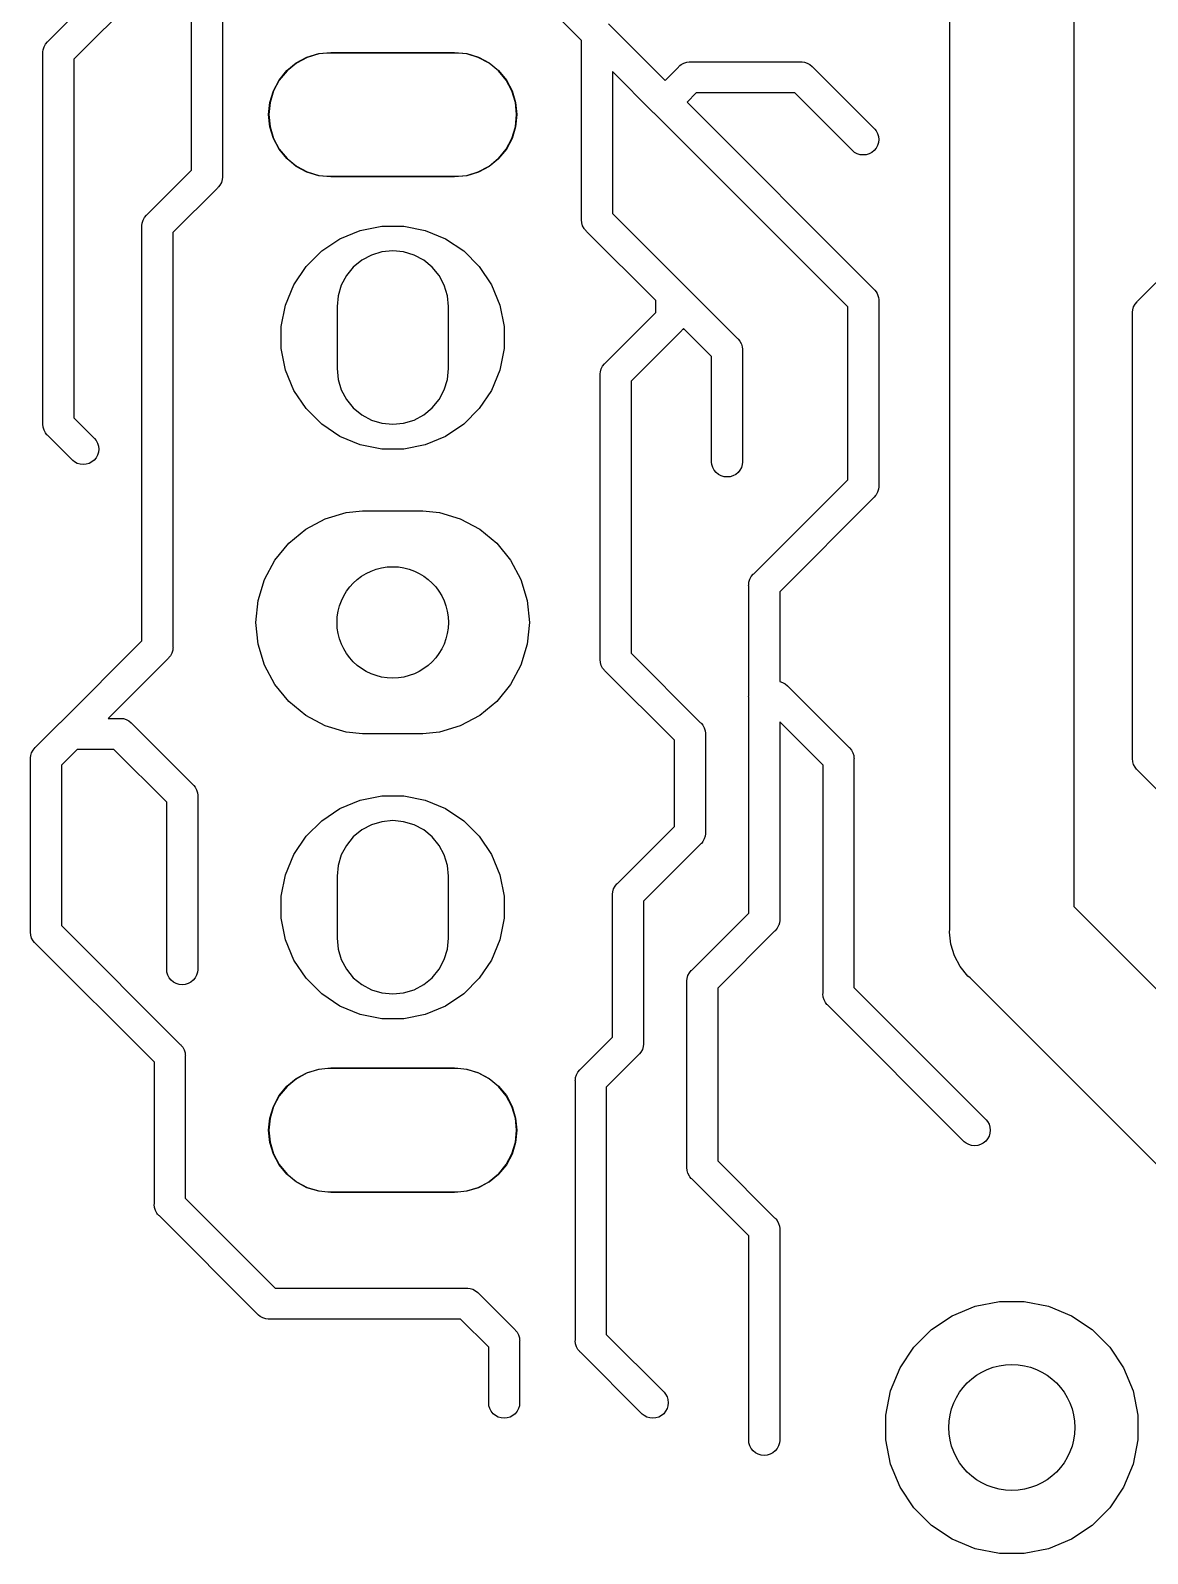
# Model space of a CAD drawing. Extents: x 5.02 to 6.67, y -5.6 to -2.91.
# Drawn here: x 5.0226 to 5.3778, y -4.8826 to -4.3984 of the extents above; entities that cross this region are included whole.
import ezdxf

# ---------------------------------------------------------------- set-up
doc = ezdxf.new("R2010")
doc.units = 0
doc.header["$MEASUREMENT"] = 0
doc.layers.add('BLACK', color=7, linetype='CONTINUOUS')

msp = doc.modelspace()

# ---------------------------------------------------------------- linework, layer by layer
at = {"layer": 'BLACK', "linetype": 'CONTINUOUS'}
for p, q in [((5.31496, -4.68407), (5.31496, -4.33168)), ((5.35433, -4.35039), (5.35433, -4.67689)), ((5.02819, -4.40186), (5.06594, -4.3641)), ((5.07087, -4.3731), (5.03642, -4.40755)), ((5.07382, -4.44284), (5.07382, -4.37605)), ((5.08366, -4.37426), (5.08366, -4.44464)), ((5.19783, -4.40164), (5.16992, -4.37373)), ((5.20641, -4.3963), (5.22441, -4.4143)), ((5.02655, -4.40551), (5.02657, -4.40527)), ((5.02657, -4.40575), (5.02655, -4.40551)), ((5.02657, -4.40527), (5.02665, -4.40455)), ((5.02657, -4.40527), (5.02657, -4.40527)), ((5.02657, -4.52338), (5.02657, -4.40575)), ((5.02665, -4.40455), (5.02693, -4.40362)), ((5.02693, -4.40362), (5.02738, -4.40276)), ((5.02738, -4.40276), (5.028, -4.40202)), ((5.028, -4.40202), (5.02819, -4.40186)), ((5.11054, -4.40692), (5.11425, -4.4058)), ((5.11427, -4.40589), (5.11058, -4.40701)), ((5.11425, -4.4058), (5.11714, -4.40551)), ((5.11811, -4.40551), (5.11427, -4.40589)), ((5.11714, -4.40551), (5.15845, -4.40551)), ((5.15748, -4.40551), (5.11811, -4.40551)), ((5.16132, -4.40589), (5.15748, -4.40551)), ((5.15845, -4.40551), (5.16134, -4.4058)), ((5.16501, -4.40701), (5.16132, -4.40589)), ((5.16134, -4.4058), (5.16505, -4.40692)), ((5.19783, -4.45842), (5.19783, -4.40164)), ((5.03642, -4.40755), (5.03642, -4.52158)), ((5.10412, -4.41121), (5.10712, -4.40875)), ((5.10717, -4.40883), (5.10419, -4.41128)), ((5.10712, -4.40875), (5.11054, -4.40692)), ((5.11058, -4.40701), (5.10717, -4.40883)), ((5.16842, -4.40883), (5.16501, -4.40701)), ((5.16505, -4.40692), (5.16847, -4.40875)), ((5.1714, -4.41128), (5.16842, -4.40883)), ((5.16847, -4.40875), (5.17147, -4.41121)), ((5.22441, -4.4143), (5.22863, -4.41008)), ((5.22863, -4.41008), (5.22879, -4.40989)), ((5.22879, -4.40989), (5.22911, -4.40962)), ((5.22911, -4.40962), (5.22954, -4.40927)), ((5.22954, -4.40927), (5.23039, -4.40882)), ((5.23039, -4.40882), (5.23132, -4.40854)), ((5.23132, -4.40854), (5.23204, -4.40846)), ((5.23204, -4.40846), (5.23228, -4.40844)), ((5.23204, -4.40846), (5.23204, -4.40846)), ((5.23228, -4.40844), (5.23252, -4.40846)), ((5.23252, -4.40846), (5.26748, -4.40846)), ((5.26748, -4.40846), (5.26772, -4.40844)), ((5.26772, -4.40844), (5.26796, -4.40846)), ((5.26796, -4.40846), (5.26796, -4.40846)), ((5.26796, -4.40846), (5.26868, -4.40854)), ((5.26868, -4.40854), (5.26961, -4.40882)), ((5.26961, -4.40882), (5.27046, -4.40927)), ((5.27046, -4.40927), (5.27121, -4.40989)), ((5.27121, -4.40989), (5.27137, -4.41008)), ((5.27137, -4.41008), (5.29105, -4.42976)), ((5.09984, -4.41763), (5.10166, -4.41421)), ((5.10174, -4.41426), (5.09992, -4.41766)), ((5.10166, -4.41421), (5.10412, -4.41121)), ((5.10419, -4.41128), (5.10174, -4.41426)), ((5.17385, -4.41426), (5.1714, -4.41128)), ((5.17147, -4.41121), (5.17393, -4.41421)), ((5.17567, -4.41766), (5.17385, -4.41426)), ((5.17393, -4.41421), (5.17575, -4.41763)), ((5.22076, -4.42457), (5.20768, -4.41149)), ((5.20768, -4.41149), (5.20768, -4.45662)), ((5.09871, -4.42134), (5.09984, -4.41763)), ((5.09992, -4.41766), (5.0988, -4.42136)), ((5.17679, -4.42136), (5.17567, -4.41766)), ((5.17575, -4.41763), (5.17688, -4.42134)), ((5.23432, -4.41831), (5.23137, -4.42126)), ((5.26568, -4.41831), (5.23432, -4.41831)), ((5.28409, -4.43672), (5.26568, -4.41831)), ((5.09833, -4.4252), (5.09871, -4.42134)), ((5.09871, -4.42906), (5.09833, -4.4252)), ((5.0988, -4.42136), (5.09843, -4.4252)), ((5.09843, -4.4252), (5.0988, -4.42904)), ((5.17717, -4.4252), (5.17679, -4.42136)), ((5.17679, -4.42904), (5.17717, -4.4252)), ((5.17688, -4.42134), (5.17726, -4.4252)), ((5.17726, -4.4252), (5.17688, -4.42906)), ((5.22091, -4.42476), (5.22076, -4.42457)), ((5.2211, -4.42491), (5.22091, -4.42476)), ((5.28248, -4.48629), (5.2211, -4.42491)), ((5.23137, -4.42126), (5.29071, -4.4806)), ((5.09984, -4.43277), (5.09871, -4.42906)), ((5.0988, -4.42904), (5.09992, -4.43273)), ((5.17567, -4.43273), (5.17679, -4.42904)), ((5.17688, -4.42906), (5.17575, -4.43277)), ((5.29105, -4.42976), (5.29151, -4.43032)), ((5.10166, -4.43619), (5.09984, -4.43277)), ((5.09992, -4.43273), (5.10174, -4.43613)), ((5.17385, -4.43613), (5.17567, -4.43273)), ((5.17575, -4.43277), (5.17393, -4.43619)), ((5.29151, -4.43032), (5.29197, -4.43118)), ((5.29197, -4.43118), (5.29225, -4.43211)), ((5.29225, -4.43404), (5.29197, -4.43496)), ((5.29225, -4.43211), (5.29235, -4.43307)), ((5.29235, -4.43307), (5.29225, -4.43404)), ((5.10412, -4.43918), (5.10166, -4.43619)), ((5.10174, -4.43613), (5.10419, -4.43912)), ((5.10712, -4.44164), (5.10412, -4.43918)), ((5.10419, -4.43912), (5.10717, -4.44156)), ((5.16842, -4.44156), (5.1714, -4.43912)), ((5.17147, -4.43918), (5.16847, -4.44164)), ((5.1714, -4.43912), (5.17385, -4.43613)), ((5.17393, -4.43619), (5.17147, -4.43918)), ((5.28465, -4.43718), (5.28409, -4.43672)), ((5.28551, -4.43764), (5.28465, -4.43718)), ((5.28644, -4.43792), (5.28551, -4.43764)), ((5.2874, -4.43802), (5.28644, -4.43792)), ((5.28837, -4.43792), (5.2874, -4.43802)), ((5.28929, -4.43764), (5.28837, -4.43792)), ((5.29015, -4.43718), (5.28929, -4.43764)), ((5.2909, -4.43657), (5.29015, -4.43718)), ((5.29151, -4.43582), (5.2909, -4.43657)), ((5.29197, -4.43496), (5.29151, -4.43582)), ((5.05968, -4.45698), (5.07382, -4.44284)), ((5.11054, -4.44347), (5.10712, -4.44164)), ((5.10717, -4.44156), (5.11058, -4.44338)), ((5.11425, -4.4446), (5.11054, -4.44347)), ((5.11058, -4.44338), (5.11427, -4.4445)), ((5.11714, -4.44488), (5.11425, -4.4446)), ((5.11427, -4.4445), (5.11811, -4.44488)), ((5.15748, -4.44488), (5.16132, -4.4445)), ((5.16134, -4.4446), (5.15845, -4.44488)), ((5.16132, -4.4445), (5.16501, -4.44338)), ((5.16505, -4.44347), (5.16134, -4.4446)), ((5.16501, -4.44338), (5.16842, -4.44156)), ((5.16847, -4.44164), (5.16505, -4.44347)), ((5.08205, -4.44853), (5.06791, -4.46267)), ((5.08224, -4.44838), (5.08205, -4.44853)), ((5.08239, -4.44819), (5.08224, -4.44838)), ((5.08285, -4.44763), (5.08239, -4.44819)), ((5.08239, -4.44819), (5.08239, -4.44819)), ((5.08331, -4.44677), (5.08285, -4.44763)), ((5.08285, -4.44763), (5.08285, -4.44763)), ((5.08359, -4.44585), (5.08331, -4.44677)), ((5.08366, -4.44512), (5.08359, -4.44585)), ((5.08366, -4.44464), (5.08369, -4.44488)), ((5.08369, -4.44488), (5.08366, -4.44512)), ((5.08366, -4.44512), (5.08366, -4.44512)), ((5.15845, -4.44488), (5.11714, -4.44488)), ((5.11811, -4.44488), (5.15748, -4.44488)), ((5.05814, -4.45967), (5.05842, -4.45874)), ((5.05842, -4.45874), (5.05888, -4.45788)), ((5.05888, -4.45788), (5.0595, -4.45713)), ((5.0595, -4.45713), (5.05968, -4.45698)), ((5.19781, -4.45866), (5.19783, -4.45842)), ((5.19791, -4.45963), (5.19781, -4.45866)), ((5.20768, -4.45662), (5.22969, -4.47863)), ((5.05805, -4.46063), (5.05807, -4.46039)), ((5.05807, -4.46087), (5.05805, -4.46063)), ((5.05807, -4.46039), (5.05814, -4.45967)), ((5.05807, -4.46039), (5.05807, -4.46039)), ((5.05807, -4.59245), (5.05807, -4.46087)), ((5.06791, -4.46267), (5.06791, -4.59425)), ((5.12101, -4.46466), (5.12746, -4.46199)), ((5.12746, -4.46199), (5.13431, -4.46063)), ((5.13431, -4.46063), (5.14129, -4.46063)), ((5.14129, -4.46063), (5.14813, -4.46199)), ((5.14813, -4.46199), (5.15458, -4.46466)), ((5.19819, -4.46055), (5.19791, -4.45963)), ((5.19864, -4.46141), (5.19819, -4.46055)), ((5.1988, -4.46159), (5.19864, -4.46141)), ((5.19926, -4.46216), (5.1988, -4.46159)), ((5.19945, -4.46231), (5.19926, -4.46216)), ((5.22146, -4.48432), (5.19945, -4.46231)), ((5.11027, -4.47348), (5.11521, -4.46854)), ((5.11521, -4.46854), (5.12101, -4.46466)), ((5.13434, -4.46884), (5.13102, -4.46985)), ((5.1378, -4.4685), (5.13434, -4.46884)), ((5.14125, -4.46884), (5.1378, -4.4685)), ((5.14458, -4.46985), (5.14125, -4.46884)), ((5.15458, -4.46466), (5.16038, -4.46854)), ((5.16038, -4.46854), (5.16532, -4.47348)), ((5.10639, -4.47928), (5.11027, -4.47348)), ((5.12795, -4.47149), (5.12527, -4.47369)), ((5.13102, -4.46985), (5.12795, -4.47149)), ((5.14764, -4.47149), (5.14458, -4.46985)), ((5.15032, -4.47369), (5.14764, -4.47149)), ((5.16532, -4.47348), (5.1692, -4.47928)), ((5.37464, -4.48454), (5.38645, -4.47273)), ((5.12306, -4.47638), (5.12143, -4.47944)), ((5.12527, -4.47369), (5.12306, -4.47638)), ((5.15253, -4.47638), (5.15032, -4.47369)), ((5.15416, -4.47944), (5.15253, -4.47638)), ((5.10372, -4.48573), (5.10639, -4.47928)), ((5.12042, -4.48276), (5.12008, -4.48622)), ((5.12143, -4.47944), (5.12042, -4.48276)), ((5.15517, -4.48276), (5.15416, -4.47944)), ((5.15551, -4.48622), (5.15517, -4.48276)), ((5.1692, -4.47928), (5.17187, -4.48573)), ((5.22969, -4.47863), (5.22987, -4.47879)), ((5.22987, -4.47879), (5.23003, -4.47897)), ((5.23003, -4.47897), (5.23003, -4.47897)), ((5.23003, -4.47897), (5.23003, -4.47897)), ((5.23003, -4.47897), (5.2474, -4.49635)), ((5.29071, -4.4806), (5.2909, -4.48076)), ((5.2909, -4.48076), (5.29105, -4.48094)), ((5.29105, -4.48094), (5.29105, -4.48094)), ((5.29105, -4.48094), (5.29151, -4.4815)), ((5.29151, -4.4815), (5.2918, -4.48204)), ((5.2918, -4.48204), (5.29197, -4.48236)), ((5.29197, -4.48236), (5.29225, -4.48329)), ((5.29225, -4.48329), (5.29232, -4.48401)), ((5.10236, -4.49257), (5.10372, -4.48573)), ((5.12008, -4.48622), (5.12008, -4.50591)), ((5.15551, -4.50591), (5.15551, -4.48622)), ((5.17187, -4.48573), (5.17323, -4.49257)), ((5.20535, -4.50422), (5.22146, -4.48812)), ((5.22146, -4.48812), (5.22146, -4.48432)), ((5.28248, -4.54127), (5.28248, -4.48629)), ((5.29232, -4.48401), (5.29232, -4.48401)), ((5.29232, -4.48401), (5.29235, -4.48425)), ((5.29235, -4.48425), (5.29232, -4.48449)), ((5.29232, -4.48449), (5.29232, -4.54307)), ((5.37301, -4.48819), (5.37303, -4.48795)), ((5.37303, -4.48843), (5.37301, -4.48819)), ((5.37303, -4.48795), (5.3731, -4.48722)), ((5.37303, -4.48795), (5.37303, -4.48795)), ((5.3731, -4.48722), (5.37338, -4.4863)), ((5.37338, -4.4863), (5.37384, -4.48544)), ((5.37384, -4.48544), (5.37446, -4.48469)), ((5.37446, -4.48469), (5.37464, -4.48454)), ((5.10236, -4.49955), (5.10236, -4.49257)), ((5.17323, -4.49257), (5.17323, -4.49955)), ((5.37303, -4.62968), (5.37303, -4.48843)), ((5.22969, -4.49381), (5.21358, -4.50991)), ((5.22987, -4.49365), (5.22969, -4.49381)), ((5.23003, -4.49347), (5.22987, -4.49365)), ((5.23029, -4.49315), (5.23003, -4.49347)), ((5.23003, -4.49347), (5.23003, -4.49347)), ((5.23917, -4.50204), (5.23029, -4.49315)), ((5.2474, -4.49635), (5.24759, -4.4965)), ((5.24759, -4.4965), (5.24774, -4.49669)), ((5.24774, -4.49669), (5.24775, -4.49669)), ((5.24775, -4.49669), (5.24821, -4.49725)), ((5.24821, -4.49725), (5.24858, -4.49796)), ((5.10372, -4.5064), (5.10236, -4.49955)), ((5.17323, -4.49955), (5.17187, -4.5064)), ((5.23917, -4.53567), (5.23917, -4.50204)), ((5.24858, -4.49796), (5.24866, -4.49811)), ((5.24866, -4.49811), (5.24894, -4.49904)), ((5.24894, -4.49904), (5.24902, -4.49976)), ((5.24902, -4.49976), (5.24902, -4.49976)), ((5.24902, -4.49976), (5.24904, -4.5)), ((5.24904, -4.5), (5.24902, -4.50024)), ((5.24902, -4.50024), (5.24902, -4.53567)), ((5.10639, -4.51285), (5.10372, -4.5064)), ((5.12008, -4.50591), (5.12042, -4.50936)), ((5.15517, -4.50936), (5.15551, -4.50591)), ((5.17187, -4.5064), (5.1692, -4.51285)), ((5.20374, -4.50763), (5.20381, -4.50691)), ((5.20381, -4.50691), (5.20409, -4.50598)), ((5.20409, -4.50598), (5.20455, -4.50513)), ((5.20455, -4.50513), (5.20516, -4.50438)), ((5.20516, -4.50438), (5.20535, -4.50422)), ((5.12042, -4.50936), (5.12143, -4.51269)), ((5.15416, -4.51269), (5.15517, -4.50936)), ((5.20372, -4.50787), (5.20374, -4.50763)), ((5.20374, -4.50812), (5.20372, -4.50787)), ((5.20374, -4.50763), (5.20374, -4.50763)), ((5.20374, -4.59818), (5.20374, -4.50812)), ((5.21358, -4.50991), (5.21358, -4.59639)), ((5.11027, -4.51865), (5.10639, -4.51285)), ((5.12143, -4.51269), (5.12306, -4.51575)), ((5.12306, -4.51575), (5.12527, -4.51843)), ((5.15032, -4.51843), (5.15253, -4.51575)), ((5.15253, -4.51575), (5.15416, -4.51269)), ((5.1692, -4.51285), (5.16532, -4.51865)), ((5.03642, -4.52158), (5.04302, -4.52819)), ((5.11521, -4.52359), (5.11027, -4.51865)), ((5.12527, -4.51843), (5.12795, -4.52064)), ((5.12795, -4.52064), (5.13102, -4.52227)), ((5.14458, -4.52227), (5.14764, -4.52064)), ((5.14764, -4.52064), (5.15032, -4.51843)), ((5.16532, -4.51865), (5.16038, -4.52359)), ((5.02655, -4.52362), (5.02657, -4.52338)), ((5.02665, -4.52459), (5.02655, -4.52362)), ((5.02693, -4.52551), (5.02665, -4.52459)), ((5.02738, -4.52637), (5.02693, -4.52551)), ((5.02784, -4.52693), (5.02738, -4.52637)), ((5.028, -4.52712), (5.02784, -4.52693)), ((5.12101, -4.52746), (5.11521, -4.52359)), ((5.13102, -4.52227), (5.13434, -4.52328)), ((5.13434, -4.52328), (5.1378, -4.52362)), ((5.1378, -4.52362), (5.14125, -4.52328)), ((5.14125, -4.52328), (5.14458, -4.52227)), ((5.16038, -4.52359), (5.15458, -4.52746)), ((5.02819, -4.52727), (5.028, -4.52712)), ((5.03606, -4.53515), (5.02819, -4.52727)), ((5.04302, -4.52819), (5.04348, -4.52875)), ((5.04348, -4.52875), (5.04394, -4.5296)), ((5.04394, -4.5296), (5.04422, -4.53053)), ((5.04422, -4.53053), (5.04432, -4.5315)), ((5.04432, -4.5315), (5.04422, -4.53246)), ((5.12746, -4.53013), (5.12101, -4.52746)), ((5.13431, -4.5315), (5.12746, -4.53013)), ((5.14129, -4.5315), (5.13431, -4.5315)), ((5.14813, -4.53013), (5.14129, -4.5315)), ((5.15458, -4.52746), (5.14813, -4.53013)), ((5.03662, -4.53561), (5.03606, -4.53515)), ((5.03748, -4.53606), (5.03662, -4.53561)), ((5.03841, -4.53635), (5.03748, -4.53606)), ((5.03937, -4.53644), (5.03841, -4.53635)), ((5.04033, -4.53635), (5.03937, -4.53644)), ((5.04126, -4.53606), (5.04033, -4.53635)), ((5.04212, -4.53561), (5.04126, -4.53606)), ((5.04287, -4.53499), (5.04212, -4.53561)), ((5.04348, -4.53424), (5.04287, -4.53499)), ((5.04394, -4.53339), (5.04348, -4.53424)), ((5.04422, -4.53246), (5.04394, -4.53339)), ((5.23924, -4.5364), (5.23917, -4.53567)), ((5.23953, -4.53733), (5.23924, -4.5364)), ((5.24894, -4.5364), (5.24866, -4.53733)), ((5.24902, -4.53567), (5.24894, -4.5364)), ((5.23998, -4.53818), (5.23953, -4.53733)), ((5.2406, -4.53893), (5.23998, -4.53818)), ((5.24135, -4.53954), (5.2406, -4.53893)), ((5.2422, -4.54), (5.24135, -4.53954)), ((5.24313, -4.54028), (5.2422, -4.54)), ((5.24409, -4.54038), (5.24313, -4.54028)), ((5.24506, -4.54028), (5.24409, -4.54038)), ((5.24599, -4.54), (5.24506, -4.54028)), ((5.24684, -4.53954), (5.24599, -4.54)), ((5.24759, -4.53893), (5.24684, -4.53954)), ((5.24821, -4.53818), (5.24759, -4.53893)), ((5.24866, -4.53733), (5.24821, -4.53818)), ((5.2526, -4.57115), (5.28248, -4.54127)), ((5.29133, -4.54628), (5.2909, -4.5468)), ((5.29151, -4.54605), (5.29133, -4.54628)), ((5.29197, -4.5452), (5.29151, -4.54605)), ((5.29225, -4.54427), (5.29197, -4.5452)), ((5.29197, -4.5452), (5.29197, -4.5452)), ((5.29232, -4.54355), (5.29225, -4.54427)), ((5.29232, -4.54307), (5.29235, -4.54331)), ((5.29235, -4.54331), (5.29232, -4.54355)), ((5.29232, -4.54355), (5.29232, -4.54355)), ((5.29071, -4.54696), (5.26083, -4.57684)), ((5.2909, -4.5468), (5.29071, -4.54696)), ((5.11014, -4.55701), (5.1163, -4.55372)), ((5.1163, -4.55372), (5.12298, -4.55169)), ((5.12298, -4.55169), (5.12818, -4.55118)), ((5.12818, -4.55118), (5.14741, -4.55118)), ((5.14741, -4.55118), (5.15262, -4.55169)), ((5.15262, -4.55169), (5.15929, -4.55372)), ((5.15929, -4.55372), (5.16545, -4.55701)), ((5.10475, -4.56144), (5.11014, -4.55701)), ((5.16545, -4.55701), (5.17085, -4.56144)), ((5.10032, -4.56683), (5.10475, -4.56144)), ((5.17085, -4.56144), (5.17527, -4.56683)), ((5.09703, -4.57299), (5.10032, -4.56683)), ((5.17527, -4.56683), (5.17856, -4.57299)), ((5.095, -4.57967), (5.09703, -4.57299)), ((5.17856, -4.57299), (5.18059, -4.57967)), ((5.25096, -4.5748), (5.25098, -4.57456)), ((5.25098, -4.57504), (5.25096, -4.5748)), ((5.25098, -4.57456), (5.25106, -4.57384)), ((5.25098, -4.57456), (5.25098, -4.57456)), ((5.25098, -4.60999), (5.25098, -4.57504)), ((5.25106, -4.57384), (5.25134, -4.57291)), ((5.25134, -4.57291), (5.25179, -4.57206)), ((5.25179, -4.57206), (5.25241, -4.57131)), ((5.25241, -4.57131), (5.2526, -4.57115)), ((5.09432, -4.58661), (5.095, -4.57967)), ((5.18059, -4.57967), (5.18127, -4.58661)), ((5.26083, -4.57684), (5.26083, -4.60539)), ((5.095, -4.59356), (5.09432, -4.58661)), ((5.18127, -4.58661), (5.18059, -4.59356)), ((5.03212, -4.6184), (5.05807, -4.59245)), ((5.06791, -4.59425), (5.06794, -4.59449)), ((5.06794, -4.59449), (5.06791, -4.59473)), ((5.09703, -4.60024), (5.095, -4.59356)), ((5.18059, -4.59356), (5.17856, -4.60024)), ((5.0663, -4.59814), (5.04731, -4.61713)), ((5.06649, -4.59798), (5.0663, -4.59814)), ((5.06664, -4.5978), (5.06649, -4.59798)), ((5.0671, -4.59724), (5.06664, -4.5978)), ((5.06664, -4.5978), (5.06664, -4.5978)), ((5.06756, -4.59638), (5.0671, -4.59724)), ((5.0671, -4.59724), (5.0671, -4.59724)), ((5.06784, -4.59545), (5.06756, -4.59638)), ((5.06791, -4.59473), (5.06784, -4.59545)), ((5.06791, -4.59473), (5.06791, -4.59473)), ((5.20372, -4.59843), (5.20374, -4.59818)), ((5.20381, -4.59939), (5.20372, -4.59843)), ((5.20409, -4.60032), (5.20381, -4.59939)), ((5.21358, -4.59639), (5.23559, -4.6184)), ((5.10032, -4.60639), (5.09703, -4.60024)), ((5.17856, -4.60024), (5.17527, -4.60639)), ((5.20455, -4.60117), (5.20409, -4.60032)), ((5.20501, -4.60173), (5.20455, -4.60117)), ((5.20516, -4.60192), (5.20501, -4.60173)), ((5.20535, -4.60208), (5.20516, -4.60192)), ((5.22736, -4.62409), (5.20535, -4.60208)), ((5.10475, -4.61179), (5.10032, -4.60639)), ((5.17527, -4.60639), (5.17085, -4.61179)), ((5.26083, -4.60539), (5.26173, -4.60567)), ((5.26173, -4.60567), (5.26259, -4.60612)), ((5.26259, -4.60612), (5.26334, -4.60674)), ((5.26334, -4.60674), (5.26349, -4.60693)), ((5.26349, -4.60693), (5.28284, -4.62627)), ((5.11014, -4.61622), (5.10475, -4.61179)), ((5.17085, -4.61179), (5.16545, -4.61622)), ((5.25096, -4.61024), (5.25098, -4.60999)), ((5.25098, -4.61048), (5.25096, -4.61024)), ((5.25098, -4.67906), (5.25098, -4.61048)), ((5.02425, -4.62627), (5.03178, -4.61874)), ((5.03178, -4.61874), (5.03194, -4.61855)), ((5.03194, -4.61855), (5.03212, -4.6184)), ((5.03212, -4.6184), (5.03212, -4.6184)), ((5.04731, -4.61713), (5.05094, -4.61713)), ((5.05094, -4.61713), (5.05118, -4.6171)), ((5.05118, -4.6171), (5.05142, -4.61713)), ((5.05142, -4.61713), (5.05142, -4.61713)), ((5.05142, -4.61713), (5.05215, -4.6172)), ((5.05215, -4.6172), (5.05307, -4.61748)), ((5.05307, -4.61748), (5.05393, -4.61794)), ((5.05393, -4.61794), (5.05468, -4.61855)), ((5.05468, -4.61855), (5.05483, -4.61874)), ((5.05483, -4.61874), (5.07418, -4.63808)), ((5.1163, -4.61951), (5.11014, -4.61622)), ((5.16545, -4.61622), (5.15929, -4.61951)), ((5.23559, -4.6184), (5.23578, -4.61855)), ((5.23578, -4.61855), (5.23593, -4.61874)), ((5.23593, -4.61874), (5.23593, -4.61874)), ((5.23593, -4.61874), (5.2364, -4.6193)), ((5.27461, -4.63196), (5.26083, -4.61818)), ((5.26083, -4.61818), (5.26083, -4.68086)), ((5.12298, -4.62153), (5.1163, -4.61951)), ((5.12818, -4.62205), (5.12298, -4.62153)), ((5.14741, -4.62205), (5.12818, -4.62205)), ((5.15262, -4.62153), (5.14741, -4.62205)), ((5.15929, -4.61951), (5.15262, -4.62153)), ((5.2364, -4.6193), (5.23651, -4.61951)), ((5.23651, -4.61951), (5.23685, -4.62015)), ((5.23685, -4.62015), (5.23713, -4.62108)), ((5.23713, -4.62108), (5.2372, -4.62181)), ((5.2372, -4.62181), (5.2372, -4.62181)), ((5.2372, -4.62181), (5.23723, -4.62205)), ((5.23723, -4.62205), (5.2372, -4.62229)), ((5.2372, -4.62229), (5.2372, -4.6533)), ((5.02271, -4.62896), (5.02299, -4.62803)), ((5.02299, -4.62803), (5.02345, -4.62717)), ((5.02345, -4.62717), (5.02406, -4.62642)), ((5.02406, -4.62642), (5.02425, -4.62627)), ((5.03747, -4.62697), (5.03248, -4.63196)), ((5.04914, -4.62697), (5.03747, -4.62697)), ((5.06594, -4.64377), (5.04914, -4.62697)), ((5.22736, -4.6515), (5.22736, -4.62409)), ((5.28284, -4.62627), (5.28302, -4.62642)), ((5.28302, -4.62642), (5.28318, -4.62661)), ((5.28318, -4.62661), (5.28364, -4.62717)), ((5.28364, -4.62717), (5.28376, -4.62739)), ((5.28376, -4.62739), (5.2841, -4.62803)), ((5.2841, -4.62803), (5.28438, -4.62896)), ((5.02261, -4.62992), (5.02264, -4.62968)), ((5.02264, -4.63016), (5.02261, -4.62992)), ((5.02264, -4.62968), (5.02271, -4.62896)), ((5.02264, -4.62968), (5.02264, -4.62968)), ((5.02264, -4.6848), (5.02264, -4.63016)), ((5.03248, -4.63196), (5.03248, -4.683)), ((5.27461, -4.70448), (5.27461, -4.63196)), ((5.28438, -4.62896), (5.28445, -4.62968)), ((5.28445, -4.62968), (5.28445, -4.62968)), ((5.28445, -4.62968), (5.28447, -4.62992)), ((5.28447, -4.62992), (5.28445, -4.63016)), ((5.28445, -4.63016), (5.28445, -4.70269)), ((5.37301, -4.62992), (5.37303, -4.62968)), ((5.3731, -4.63089), (5.37301, -4.62992)), ((5.37338, -4.63181), (5.3731, -4.63089)), ((5.37384, -4.63267), (5.37338, -4.63181)), ((5.3743, -4.63323), (5.37384, -4.63267)), ((5.37446, -4.63342), (5.3743, -4.63323)), ((5.37464, -4.63357), (5.37446, -4.63342)), ((5.07418, -4.63808), (5.07436, -4.63824)), ((5.07436, -4.63824), (5.07452, -4.63842)), ((5.4022, -4.66113), (5.37464, -4.63357)), ((5.07452, -4.63842), (5.07498, -4.63898)), ((5.07498, -4.63898), (5.07498, -4.63898)), ((5.07498, -4.63898), (5.07543, -4.63984)), ((5.07543, -4.63984), (5.07572, -4.64077)), ((5.07572, -4.64077), (5.07579, -4.64149)), ((5.07579, -4.64149), (5.07579, -4.64149)), ((5.07579, -4.64149), (5.07581, -4.64173)), ((5.07581, -4.64173), (5.07579, -4.64197)), ((5.07579, -4.64197), (5.07579, -4.69709)), ((5.12101, -4.64576), (5.12746, -4.64309)), ((5.12746, -4.64309), (5.13431, -4.64173)), ((5.13431, -4.64173), (5.14129, -4.64173)), ((5.14129, -4.64173), (5.14813, -4.64309)), ((5.14813, -4.64309), (5.15458, -4.64576)), ((5.06594, -4.69709), (5.06594, -4.64377)), ((5.11521, -4.64964), (5.12101, -4.64576)), ((5.15458, -4.64576), (5.16038, -4.64964)), ((5.11027, -4.65458), (5.11521, -4.64964)), ((5.12795, -4.65259), (5.12527, -4.6548)), ((5.13102, -4.65095), (5.12795, -4.65259)), ((5.13434, -4.64995), (5.13102, -4.65095)), ((5.1378, -4.64961), (5.13434, -4.64995)), ((5.14125, -4.64995), (5.1378, -4.64961)), ((5.14458, -4.65095), (5.14125, -4.64995)), ((5.14764, -4.65259), (5.14458, -4.65095)), ((5.15032, -4.6548), (5.14764, -4.65259)), ((5.16038, -4.64964), (5.16532, -4.65458)), ((5.20929, -4.66958), (5.22736, -4.6515)), ((5.10639, -4.66038), (5.11027, -4.65458)), ((5.12306, -4.65748), (5.12143, -4.66054)), ((5.12527, -4.6548), (5.12306, -4.65748)), ((5.15253, -4.65748), (5.15032, -4.6548)), ((5.15416, -4.66054), (5.15253, -4.65748)), ((5.16532, -4.65458), (5.1692, -4.66038)), ((5.23559, -4.65719), (5.21752, -4.67527)), ((5.23578, -4.65704), (5.23559, -4.65719)), ((5.23593, -4.65685), (5.23578, -4.65704)), ((5.2364, -4.65629), (5.23593, -4.65685)), ((5.23685, -4.65544), (5.2364, -4.65629)), ((5.23713, -4.65451), (5.23685, -4.65543)), ((5.23685, -4.65543), (5.23685, -4.65544)), ((5.2372, -4.65378), (5.23713, -4.65451)), ((5.2372, -4.6533), (5.23723, -4.65354)), ((5.23723, -4.65354), (5.2372, -4.65378)), ((5.2372, -4.65378), (5.2372, -4.65378)), ((5.10372, -4.66683), (5.10639, -4.66038)), ((5.12143, -4.66054), (5.12042, -4.66387)), ((5.15517, -4.66387), (5.15416, -4.66054)), ((5.1692, -4.66038), (5.17187, -4.66683)), ((5.10236, -4.67368), (5.10372, -4.66683)), ((5.12042, -4.66387), (5.12008, -4.66732)), ((5.12008, -4.66732), (5.12008, -4.68701)), ((5.15551, -4.66732), (5.15517, -4.66387)), ((5.15551, -4.68701), (5.15551, -4.66732)), ((5.17187, -4.66683), (5.17323, -4.67368)), ((5.20775, -4.67226), (5.20803, -4.67134)), ((5.20803, -4.67134), (5.20849, -4.67048)), ((5.20849, -4.67048), (5.2091, -4.66973)), ((5.2091, -4.66973), (5.20929, -4.66958)), ((5.10236, -4.68066), (5.10236, -4.67368)), ((5.17323, -4.67368), (5.17323, -4.68066)), ((5.20765, -4.67323), (5.20768, -4.67299)), ((5.20768, -4.67347), (5.20765, -4.67323)), ((5.20768, -4.67299), (5.20775, -4.67226)), ((5.20768, -4.67299), (5.20768, -4.67299)), ((5.20768, -4.71843), (5.20768, -4.67347)), ((5.21752, -4.67527), (5.21752, -4.72023)), ((5.35433, -4.67689), (5.50028, -4.82283)), ((5.10372, -4.6875), (5.10236, -4.68066)), ((5.17323, -4.68066), (5.17187, -4.6875)), ((5.23291, -4.69714), (5.25098, -4.67906)), ((5.26083, -4.68134), (5.26076, -4.68207)), ((5.26083, -4.68086), (5.26085, -4.6811)), ((5.26085, -4.6811), (5.26083, -4.68134)), ((5.26083, -4.68134), (5.26083, -4.68134)), ((5.02261, -4.68504), (5.02264, -4.6848)), ((5.02271, -4.686), (5.02261, -4.68504)), ((5.02299, -4.68693), (5.02271, -4.686)), ((5.03248, -4.683), (5.07024, -4.72076)), ((5.25921, -4.68475), (5.24114, -4.70283)), ((5.2594, -4.6846), (5.25921, -4.68475)), ((5.25967, -4.68427), (5.2594, -4.6846)), ((5.26002, -4.68385), (5.25967, -4.68427)), ((5.26047, -4.68299), (5.26002, -4.68385)), ((5.26052, -4.68286), (5.26047, -4.68299)), ((5.26076, -4.68207), (5.26052, -4.68286)), ((5.31487, -4.68504), (5.31496, -4.68407)), ((5.31496, -4.68601), (5.31487, -4.68504)), ((5.31525, -4.6889), (5.31496, -4.68601)), ((5.02345, -4.68779), (5.02299, -4.68693)), ((5.02391, -4.68835), (5.02345, -4.68779)), ((5.02406, -4.68854), (5.02391, -4.68835)), ((5.02425, -4.68869), (5.02406, -4.68854)), ((5.06201, -4.72645), (5.02425, -4.68869)), ((5.10639, -4.69395), (5.10372, -4.6875)), ((5.12008, -4.68701), (5.12042, -4.69046)), ((5.12042, -4.69046), (5.12143, -4.69379)), ((5.15416, -4.69379), (5.15517, -4.69046)), ((5.15517, -4.69046), (5.15551, -4.68701)), ((5.17187, -4.6875), (5.1692, -4.69395)), ((5.31637, -4.69261), (5.31525, -4.6889)), ((5.11027, -4.69975), (5.10639, -4.69395)), ((5.12143, -4.69379), (5.12306, -4.69685)), ((5.15253, -4.69685), (5.15416, -4.69379)), ((5.1692, -4.69395), (5.16532, -4.69975)), ((5.3182, -4.69603), (5.31637, -4.69261)), ((5.32066, -4.69903), (5.3182, -4.69603)), ((5.06602, -4.69782), (5.06594, -4.69709)), ((5.0663, -4.69874), (5.06602, -4.69782)), ((5.06675, -4.6996), (5.0663, -4.69874)), ((5.06737, -4.70035), (5.06675, -4.6996)), ((5.06812, -4.70096), (5.06737, -4.70035)), ((5.06897, -4.70142), (5.06812, -4.70096)), ((5.07361, -4.70096), (5.07276, -4.70142)), ((5.07436, -4.70035), (5.07361, -4.70096)), ((5.07498, -4.6996), (5.07436, -4.70035)), ((5.07543, -4.69874), (5.07498, -4.6996)), ((5.07572, -4.69782), (5.07543, -4.69874)), ((5.07579, -4.69709), (5.07572, -4.69782)), ((5.11521, -4.70469), (5.11027, -4.69975)), ((5.12306, -4.69685), (5.12527, -4.69954)), ((5.12527, -4.69954), (5.12795, -4.70174)), ((5.14764, -4.70174), (5.15032, -4.69954)), ((5.15032, -4.69954), (5.15253, -4.69685)), ((5.16532, -4.69975), (5.16038, -4.70469)), ((5.23128, -4.70079), (5.2313, -4.70055)), ((5.2313, -4.70103), (5.23128, -4.70079)), ((5.2313, -4.70055), (5.23137, -4.69982)), ((5.2313, -4.70055), (5.2313, -4.70055)), ((5.2313, -4.7596), (5.2313, -4.70103)), ((5.23137, -4.69982), (5.23165, -4.6989)), ((5.23165, -4.6989), (5.23211, -4.69804)), ((5.23211, -4.69804), (5.23272, -4.69729)), ((5.23272, -4.69729), (5.23291, -4.69714)), ((5.32141, -4.69964), (5.32066, -4.69903)), ((5.47752, -4.85576), (5.32141, -4.69964)), ((5.0699, -4.7017), (5.06897, -4.70142)), ((5.07087, -4.7018), (5.0699, -4.7017)), ((5.07183, -4.7017), (5.07087, -4.7018)), ((5.07276, -4.70142), (5.07183, -4.7017)), ((5.12101, -4.70857), (5.11521, -4.70469)), ((5.12795, -4.70174), (5.13102, -4.70338)), ((5.13102, -4.70338), (5.13434, -4.70438)), ((5.13434, -4.70438), (5.1378, -4.70472)), ((5.1378, -4.70472), (5.14125, -4.70438)), ((5.14125, -4.70438), (5.14458, -4.70338)), ((5.14458, -4.70338), (5.14764, -4.70174)), ((5.16038, -4.70469), (5.15458, -4.70857)), ((5.24114, -4.70283), (5.24114, -4.7578)), ((5.27458, -4.70472), (5.27461, -4.70448)), ((5.27468, -4.70569), (5.27458, -4.70472)), ((5.27496, -4.70662), (5.27468, -4.70569)), ((5.28445, -4.70269), (5.32649, -4.74472)), ((5.12746, -4.71124), (5.12101, -4.70857)), ((5.15458, -4.70857), (5.14813, -4.71124)), ((5.27542, -4.70747), (5.27496, -4.70662)), ((5.27587, -4.70803), (5.27542, -4.70747)), ((5.27603, -4.70822), (5.27587, -4.70803)), ((5.27622, -4.70838), (5.27603, -4.70822)), ((5.31953, -4.75168), (5.27622, -4.70838)), ((5.13431, -4.7126), (5.12746, -4.71124)), ((5.14129, -4.7126), (5.13431, -4.7126)), ((5.14813, -4.71124), (5.14129, -4.7126)), ((5.19748, -4.72863), (5.20768, -4.71843)), ((5.21752, -4.72023), (5.21754, -4.72047)), ((5.21754, -4.72047), (5.21752, -4.72071)), ((5.07024, -4.72076), (5.07043, -4.72091)), ((5.07043, -4.72091), (5.07058, -4.7211)), ((5.07058, -4.7211), (5.07058, -4.7211)), ((5.07058, -4.7211), (5.07104, -4.72166)), ((5.07104, -4.72166), (5.07104, -4.72166)), ((5.07104, -4.72166), (5.0715, -4.72252)), ((5.0715, -4.72252), (5.07178, -4.72344)), ((5.07178, -4.72344), (5.07185, -4.72417)), ((5.07185, -4.72417), (5.07185, -4.72417)), ((5.07185, -4.72417), (5.07187, -4.72441)), ((5.07187, -4.72441), (5.07185, -4.72465)), ((5.07185, -4.72465), (5.07185, -4.76962)), ((5.21591, -4.72412), (5.20571, -4.73432)), ((5.2161, -4.72397), (5.21591, -4.72412)), ((5.21625, -4.72378), (5.2161, -4.72397)), ((5.21671, -4.72322), (5.21625, -4.72378)), ((5.21625, -4.72378), (5.21625, -4.72378)), ((5.21717, -4.72236), (5.21671, -4.72322)), ((5.21745, -4.72144), (5.21717, -4.72236)), ((5.21752, -4.72071), (5.21745, -4.72144)), ((5.21752, -4.72071), (5.21752, -4.72071)), ((5.06201, -4.77141), (5.06201, -4.72645)), ((5.10712, -4.73158), (5.11054, -4.72976)), ((5.11058, -4.72984), (5.10717, -4.73166)), ((5.11054, -4.72976), (5.11425, -4.72863)), ((5.11427, -4.72872), (5.11058, -4.72984)), ((5.11425, -4.72863), (5.11714, -4.72835)), ((5.11811, -4.72835), (5.11427, -4.72872)), ((5.11714, -4.72835), (5.15845, -4.72835)), ((5.15748, -4.72835), (5.11811, -4.72835)), ((5.16132, -4.72872), (5.15748, -4.72835)), ((5.15845, -4.72835), (5.16134, -4.72863)), ((5.16501, -4.72984), (5.16132, -4.72872)), ((5.16134, -4.72863), (5.16505, -4.72976)), ((5.16842, -4.73166), (5.16501, -4.72984)), ((5.16505, -4.72976), (5.16847, -4.73158)), ((5.19622, -4.73039), (5.19668, -4.72954)), ((5.19668, -4.72954), (5.19729, -4.72879)), ((5.19729, -4.72879), (5.19748, -4.72863)), ((5.10166, -4.73704), (5.10412, -4.73404)), ((5.10419, -4.73411), (5.10174, -4.7371)), ((5.10412, -4.73404), (5.10712, -4.73158)), ((5.10717, -4.73166), (5.10419, -4.73411)), ((5.1714, -4.73411), (5.16842, -4.73166)), ((5.16847, -4.73158), (5.17147, -4.73404)), ((5.17385, -4.7371), (5.1714, -4.73411)), ((5.17147, -4.73404), (5.17393, -4.73704)), ((5.19584, -4.73228), (5.19587, -4.73204)), ((5.19587, -4.73252), (5.19584, -4.73228)), ((5.19587, -4.73204), (5.19594, -4.73132)), ((5.19587, -4.73204), (5.19587, -4.73204)), ((5.19587, -4.81472), (5.19587, -4.73252)), ((5.19594, -4.73132), (5.19622, -4.73039)), ((5.20571, -4.73432), (5.20571, -4.81292)), ((5.09984, -4.74046), (5.10166, -4.73704)), ((5.10174, -4.7371), (5.09992, -4.7405)), ((5.17567, -4.7405), (5.17385, -4.7371)), ((5.17393, -4.73704), (5.17575, -4.74046)), ((5.09833, -4.74803), (5.09871, -4.74417)), ((5.0988, -4.74419), (5.09843, -4.74803)), ((5.09871, -4.74417), (5.09984, -4.74046)), ((5.09992, -4.7405), (5.0988, -4.74419)), ((5.17679, -4.74419), (5.17567, -4.7405)), ((5.17575, -4.74046), (5.17688, -4.74417)), ((5.17717, -4.74803), (5.17679, -4.74419)), ((5.17688, -4.74417), (5.17726, -4.74803)), ((5.32649, -4.74472), (5.32695, -4.74528)), ((5.09871, -4.75189), (5.09833, -4.74803)), ((5.09843, -4.74803), (5.0988, -4.75187)), ((5.17679, -4.75187), (5.17717, -4.74803)), ((5.17726, -4.74803), (5.17688, -4.75189)), ((5.32695, -4.74528), (5.3274, -4.74614)), ((5.3274, -4.74614), (5.32768, -4.74707)), ((5.32768, -4.749), (5.3274, -4.74992)), ((5.32768, -4.74707), (5.32778, -4.74803)), ((5.32778, -4.74803), (5.32768, -4.749)), ((5.09984, -4.7556), (5.09871, -4.75189)), ((5.0988, -4.75187), (5.09992, -4.75556)), ((5.17567, -4.75556), (5.17679, -4.75187)), ((5.17688, -4.75189), (5.17575, -4.7556)), ((5.32009, -4.75214), (5.31953, -4.75168)), ((5.32094, -4.7526), (5.32009, -4.75214)), ((5.32187, -4.75288), (5.32094, -4.7526)), ((5.32283, -4.75298), (5.32187, -4.75288)), ((5.3238, -4.75288), (5.32283, -4.75298)), ((5.32473, -4.7526), (5.3238, -4.75288)), ((5.32558, -4.75214), (5.32473, -4.7526)), ((5.32633, -4.75153), (5.32558, -4.75214)), ((5.32695, -4.75078), (5.32633, -4.75153)), ((5.3274, -4.74992), (5.32695, -4.75078)), ((5.10166, -4.75902), (5.09984, -4.7556)), ((5.09992, -4.75556), (5.10174, -4.75897)), ((5.10412, -4.76202), (5.10166, -4.75902)), ((5.10174, -4.75897), (5.10419, -4.76195)), ((5.1714, -4.76195), (5.17385, -4.75897)), ((5.17393, -4.75902), (5.17147, -4.76202)), ((5.17385, -4.75897), (5.17567, -4.75556)), ((5.17575, -4.7556), (5.17393, -4.75902)), ((5.24114, -4.7578), (5.25921, -4.77588)), ((5.10712, -4.76448), (5.10412, -4.76202)), ((5.10419, -4.76195), (5.10717, -4.7644)), ((5.16842, -4.7644), (5.1714, -4.76195)), ((5.17147, -4.76202), (5.16847, -4.76448)), ((5.23128, -4.75984), (5.2313, -4.7596)), ((5.23137, -4.76081), (5.23128, -4.75984)), ((5.23165, -4.76173), (5.23137, -4.76081)), ((5.23211, -4.76259), (5.23165, -4.76173)), ((5.23229, -4.76281), (5.23211, -4.76259)), ((5.23272, -4.76334), (5.23229, -4.76281)), ((5.23291, -4.76349), (5.23272, -4.76334)), ((5.25098, -4.78157), (5.23291, -4.76349)), ((5.11054, -4.76631), (5.10712, -4.76448)), ((5.10717, -4.7644), (5.11058, -4.76622)), ((5.11425, -4.76743), (5.11054, -4.76631)), ((5.11058, -4.76622), (5.11427, -4.76734)), ((5.11714, -4.76772), (5.11425, -4.76743)), ((5.11427, -4.76734), (5.11811, -4.76772)), ((5.15845, -4.76772), (5.11714, -4.76772)), ((5.11811, -4.76772), (5.15748, -4.76772)), ((5.15748, -4.76772), (5.16132, -4.76734)), ((5.16134, -4.76743), (5.15845, -4.76772)), ((5.16132, -4.76734), (5.16501, -4.76622)), ((5.16505, -4.76631), (5.16134, -4.76743)), ((5.16501, -4.76622), (5.16842, -4.7644)), ((5.16847, -4.76448), (5.16505, -4.76631)), ((5.06198, -4.77165), (5.06201, -4.77141)), ((5.06208, -4.77262), (5.06198, -4.77165)), ((5.06236, -4.77355), (5.06208, -4.77262)), ((5.06282, -4.7744), (5.06236, -4.77355)), ((5.07185, -4.76962), (5.10046, -4.79823)), ((5.06304, -4.77468), (5.06282, -4.7744)), ((5.06343, -4.77515), (5.06304, -4.77468)), ((5.06362, -4.7753), (5.06343, -4.77515)), ((5.09477, -4.80646), (5.06362, -4.7753)), ((5.25921, -4.77588), (5.2594, -4.77603)), ((5.2594, -4.77603), (5.25956, -4.77622)), ((5.25956, -4.77622), (5.26002, -4.77678)), ((5.26002, -4.77678), (5.26047, -4.77764)), ((5.26047, -4.77764), (5.26076, -4.77856)), ((5.26076, -4.77856), (5.26083, -4.77929)), ((5.25098, -4.8467), (5.25098, -4.78157)), ((5.26083, -4.77929), (5.26083, -4.77929)), ((5.26083, -4.77929), (5.26085, -4.77953)), ((5.26085, -4.77953), (5.26083, -4.77977)), ((5.26083, -4.77977), (5.26083, -4.8467)), ((5.10046, -4.79823), (5.16118, -4.79823)), ((5.16118, -4.79823), (5.16142, -4.7982)), ((5.16142, -4.7982), (5.16166, -4.79823)), ((5.16166, -4.79823), (5.16166, -4.79823)), ((5.16166, -4.79823), (5.16238, -4.7983)), ((5.16238, -4.7983), (5.16331, -4.79858)), ((5.16331, -4.79858), (5.16416, -4.79904)), ((5.16416, -4.79904), (5.16491, -4.79965)), ((5.16491, -4.79965), (5.16507, -4.79984)), ((5.16507, -4.79984), (5.17654, -4.81131)), ((5.32296, -4.80398), (5.3307, -4.80244)), ((5.3307, -4.80244), (5.33859, -4.80244)), ((5.33859, -4.80244), (5.34634, -4.80398)), ((5.09493, -4.80665), (5.09477, -4.80646)), ((5.09512, -4.8068), (5.09493, -4.80665)), ((5.09568, -4.80726), (5.09512, -4.8068)), ((5.09653, -4.80772), (5.09568, -4.80726)), ((5.09746, -4.808), (5.09653, -4.80772)), ((5.3091, -4.81139), (5.31566, -4.807)), ((5.31566, -4.807), (5.32296, -4.80398)), ((5.34634, -4.80398), (5.35363, -4.807)), ((5.35363, -4.807), (5.36019, -4.81139)), ((5.09818, -4.80807), (5.09746, -4.808)), ((5.09843, -4.80809), (5.09818, -4.80807)), ((5.09818, -4.80807), (5.09818, -4.80807)), ((5.09867, -4.80807), (5.09843, -4.80809)), ((5.15938, -4.80807), (5.09867, -4.80807)), ((5.16831, -4.817), (5.15938, -4.80807)), ((5.17654, -4.81131), (5.17673, -4.81146)), ((5.17673, -4.81146), (5.17688, -4.81165)), ((5.17688, -4.81165), (5.17688, -4.81165)), ((5.17688, -4.81165), (5.17734, -4.81221)), ((5.17734, -4.81221), (5.1778, -4.81307)), ((5.30351, -4.81697), (5.3091, -4.81139)), ((5.36019, -4.81139), (5.36578, -4.81697)), ((5.16831, -4.83489), (5.16831, -4.817)), ((5.1778, -4.81307), (5.17808, -4.814)), ((5.17808, -4.814), (5.17815, -4.81472)), ((5.17815, -4.81472), (5.17815, -4.81472)), ((5.17815, -4.81472), (5.17817, -4.81496)), ((5.17817, -4.81496), (5.17815, -4.8152)), ((5.17815, -4.8152), (5.17815, -4.83489)), ((5.19584, -4.81496), (5.19587, -4.81472)), ((5.19594, -4.81593), (5.19584, -4.81496)), ((5.19622, -4.81685), (5.19594, -4.81593)), ((5.19668, -4.81771), (5.19622, -4.81685)), ((5.20571, -4.81292), (5.22412, -4.83134)), ((5.29913, -4.82354), (5.30351, -4.81697)), ((5.36578, -4.81697), (5.37016, -4.82354)), ((5.19714, -4.81827), (5.19668, -4.81771)), ((5.19729, -4.81846), (5.19714, -4.81827)), ((5.19748, -4.81861), (5.19729, -4.81846)), ((5.21716, -4.8383), (5.19748, -4.81861)), ((5.29611, -4.83083), (5.29913, -4.82354)), ((5.37016, -4.82354), (5.37318, -4.83083)), ((5.22412, -4.83134), (5.22458, -4.8319)), ((5.22458, -4.8319), (5.22504, -4.83275)), ((5.29457, -4.83857), (5.29611, -4.83083)), ((5.37318, -4.83083), (5.37472, -4.83857)), ((5.16838, -4.83561), (5.16831, -4.83489)), ((5.16866, -4.83654), (5.16838, -4.83561)), ((5.16912, -4.83739), (5.16866, -4.83654)), ((5.1778, -4.83654), (5.17734, -4.83739)), ((5.17808, -4.83561), (5.1778, -4.83654)), ((5.17815, -4.83489), (5.17808, -4.83561)), ((5.22504, -4.83654), (5.22458, -4.83739)), ((5.22504, -4.83275), (5.22532, -4.83368)), ((5.22532, -4.83561), (5.22504, -4.83654)), ((5.22532, -4.83368), (5.22542, -4.83465)), ((5.22542, -4.83465), (5.22532, -4.83561)), ((5.16973, -4.83814), (5.16912, -4.83739)), ((5.17048, -4.83876), (5.16973, -4.83814)), ((5.17134, -4.83921), (5.17048, -4.83876)), ((5.17226, -4.8395), (5.17134, -4.83921)), ((5.17323, -4.83959), (5.17226, -4.8395)), ((5.17419, -4.8395), (5.17323, -4.83959)), ((5.17512, -4.83921), (5.17419, -4.8395)), ((5.17598, -4.83876), (5.17512, -4.83921)), ((5.17673, -4.83814), (5.17598, -4.83876)), ((5.17734, -4.83739), (5.17673, -4.83814)), ((5.21773, -4.83876), (5.21716, -4.8383)), ((5.21858, -4.83921), (5.21773, -4.83876)), ((5.21951, -4.8395), (5.21858, -4.83921)), ((5.22047, -4.83959), (5.21951, -4.8395)), ((5.22144, -4.8395), (5.22047, -4.83959)), ((5.22236, -4.83921), (5.22144, -4.8395)), ((5.22322, -4.83876), (5.22236, -4.83921)), ((5.22397, -4.83814), (5.22322, -4.83876)), ((5.22458, -4.83739), (5.22397, -4.83814)), ((5.29457, -4.84647), (5.29457, -4.83857)), ((5.37472, -4.83857), (5.37472, -4.84647)), ((5.29611, -4.85421), (5.29457, -4.84647)), ((5.37472, -4.84647), (5.37318, -4.85421)), ((5.25106, -4.84742), (5.25098, -4.8467)), ((5.25134, -4.84835), (5.25106, -4.84742)), ((5.25179, -4.8492), (5.25134, -4.84835)), ((5.25241, -4.84995), (5.25179, -4.8492)), ((5.25316, -4.85057), (5.25241, -4.84995)), ((5.25401, -4.85103), (5.25316, -4.85057)), ((5.25494, -4.85131), (5.25401, -4.85103)), ((5.25591, -4.8514), (5.25494, -4.85131)), ((5.25687, -4.85131), (5.25591, -4.8514)), ((5.2578, -4.85103), (5.25687, -4.85131)), ((5.25865, -4.85057), (5.2578, -4.85103)), ((5.2594, -4.84995), (5.25865, -4.85057)), ((5.26002, -4.8492), (5.2594, -4.84995)), ((5.26047, -4.84835), (5.26002, -4.8492)), ((5.26076, -4.84742), (5.26047, -4.84835)), ((5.26083, -4.8467), (5.26076, -4.84742)), ((5.29913, -4.8615), (5.29611, -4.85421)), ((5.37318, -4.85421), (5.37016, -4.8615)), ((5.30351, -4.86807), (5.29913, -4.8615)), ((5.37016, -4.8615), (5.36578, -4.86807)), ((5.3091, -4.87365), (5.30351, -4.86807)), ((5.36578, -4.86807), (5.36019, -4.87365)), ((5.31566, -4.87804), (5.3091, -4.87365)), ((5.36019, -4.87365), (5.35363, -4.87804)), ((5.32296, -4.88106), (5.31566, -4.87804)), ((5.35363, -4.87804), (5.34634, -4.88106)), ((5.3307, -4.8826), (5.32296, -4.88106)), ((5.33859, -4.8826), (5.3307, -4.8826)), ((5.34634, -4.88106), (5.33859, -4.8826))]:
    msp.add_line(p, q, dxfattribs=at)
at = {"layer": 'BLACK'}
for centre, radius in [((5.1378, -4.58661), 0.01772), ((5.33465, -4.84252), 0.02004)]:
    msp.add_circle(centre, radius, dxfattribs=at)

doc.saveas('drawing.dxf')
